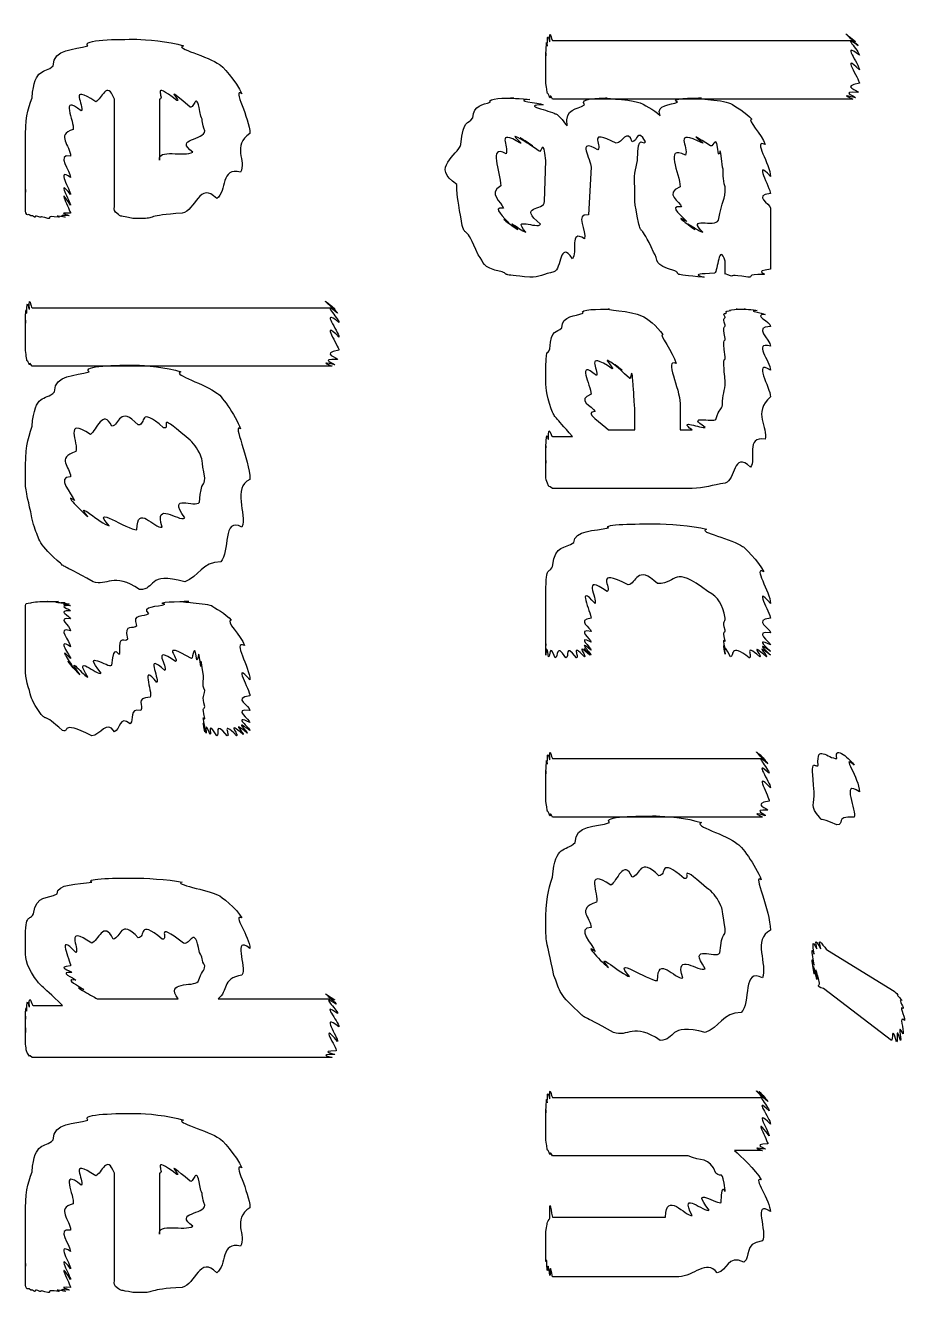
# Model space of a CAD drawing. Header units: millimetres. Extents: x 0 to 33.1, y 1.5 to 45.3.
# Drawn here: x 0.3794 to 0.5231, y 6.499 to 6.7061 of the extents above; entities that cross this region are included whole.
import ezdxf

# ---------------------------------------------------------------- set-up
doc = ezdxf.new("R2010")
doc.units = ezdxf.units.MM
doc.header["$MEASUREMENT"] = 0
doc.layers.get('0').update_dxf_attribs({"linetype": 'CONTINUOUS'})

msp = doc.modelspace()

# ---------------------------------------------------------------- linework, layer by layer
at = {"color": 11, "linetype": 'Continuous'}
for p, q in [((0.465549, 6.70361), (0.514594, 6.70361)), ((0.393989, 6.67649), (0.393989, 6.69407)), ((0.401367, 6.69407), (0.401367, 6.68408)), ((0.514594, 6.69407), (0.465549, 6.69407)), ((0.464247, 6.67731), (0.464464, 6.68403)), ((0.471843, 6.68294), (0.471408, 6.67513)), ((0.501139, 6.67622), (0.501139, 6.66624)), ((0.398329, 6.67453), (0.397026, 6.67453)), ((0.461208, 6.67231), (0.461208, 6.67231)), ((0.490072, 6.67231), (0.490072, 6.67231)), ((0.493761, 6.66558), (0.493761, 6.66754)), ((0.49745, 6.66493), (0.49745, 6.66493)), ((0.380533, 6.65994), (0.429579, 6.65994)), ((0.429579, 6.65039), (0.380533, 6.65039)), ((0.479004, 6.63997), (0.479004, 6.64344)), ((0.486382, 6.64432), (0.486382, 6.63997)), ((0.465549, 6.63889), (0.468804, 6.63889)), ((0.474664, 6.63997), (0.479004, 6.63997)), ((0.486382, 6.63997), (0.488336, 6.63997)), ((0.488336, 6.63043), (0.465549, 6.63043)), ((0.397678, 6.62364), (0.397678, 6.62364)), ((0.398113, 6.61388), (0.398113, 6.61388)), ((0.467719, 6.60271), (0.467719, 6.60271)), ((0.3903, 6.59), (0.3903, 6.59)), ((0.465549, 6.58626), (0.499838, 6.58626)), ((0.499838, 6.57671), (0.465549, 6.57671)), ((0.51199, 6.57542), (0.51199, 6.57542)), ((0.510471, 6.55496), (0.521322, 6.54824)), ((0.482693, 6.54997), (0.482693, 6.54997)), ((0.520887, 6.54021), (0.509819, 6.54867)), ((0.380751, 6.5459), (0.385525, 6.5459)), ((0.391168, 6.54699), (0.404406, 6.54699)), ((0.410915, 6.54699), (0.429579, 6.54699)), ((0.483128, 6.54021), (0.483128, 6.54021)), ((0.429579, 6.53743), (0.380533, 6.53743)), ((0.465549, 6.53087), (0.499838, 6.53087)), ((0.487685, 6.52132), (0.465549, 6.52132)), ((0.499838, 6.52219), (0.495281, 6.52219)), ((0.393989, 6.50092), (0.393989, 6.5185)), ((0.401367, 6.5185), (0.401367, 6.50851)), ((0.465549, 6.51133), (0.483996, 6.51133)), ((0.486165, 6.50157), (0.465549, 6.50157)), ((0.398329, 6.49897), (0.397026, 6.49897))]:
    msp.add_line(p, q, dxfattribs=at)
for points in [[(0.464681, 6.70275), (0.464735, 6.70578), (0.464953, 6.70329), (0.465115, 6.7034)], [(0.465115, 6.7034), (0.465007, 6.70611), (0.465386, 6.70361), (0.465549, 6.70361)], [(0.514594, 6.70361), (0.511882, 6.70611), (0.514865, 6.70356), (0.515028, 6.7034)], [(0.515028, 6.7034), (0.512207, 6.70578), (0.5153, 6.70307), (0.515463, 6.70275)], [(0.389649, 6.70275), (0.388564, 6.70383), (0.39464, 6.70383), (0.397678, 6.70383)], [(0.397678, 6.70383), (0.398981, 6.70383), (0.40294, 6.7035), (0.405274, 6.70275)], [(0.464464, 6.70122), (0.464572, 6.70508), (0.464681, 6.70231), (0.464681, 6.70275)], [(0.464464, 6.69883), (0.464464, 6.70378), (0.464464, 6.70053), (0.464464, 6.70122)], [(0.515463, 6.70275), (0.512478, 6.70508), (0.515679, 6.70182), (0.515679, 6.70122)], [(0.515679, 6.70122), (0.512478, 6.70378), (0.515679, 6.69971), (0.515679, 6.69883)], [(0.384006, 6.69949), (0.38406, 6.70242), (0.387478, 6.70204), (0.389649, 6.70275)], [(0.405274, 6.70275), (0.403592, 6.70242), (0.409506, 6.70101), (0.411133, 6.69971)], [(0.515679, 6.69883), (0.512478, 6.70204), (0.515679, 6.69726), (0.515679, 6.69667)], [(0.380533, 6.69428), (0.381022, 6.69949), (0.382542, 6.69808), (0.384006, 6.69949)], [(0.411133, 6.69971), (0.411404, 6.69982), (0.413954, 6.69683), (0.414822, 6.69493)], [(0.393989, 6.69407), (0.39274, 6.69732), (0.391928, 6.69396), (0.39095, 6.69363)], [(0.404189, 6.69385), (0.399685, 6.69732), (0.402344, 6.69407), (0.401367, 6.69407)], [(0.406358, 6.69276), (0.401421, 6.69689), (0.405057, 6.69358), (0.404189, 6.69385)], [(0.464464, 6.69667), (0.464464, 6.69743), (0.464464, 6.69797), (0.464464, 6.69883)], [(0.388564, 6.69211), (0.384928, 6.69515), (0.387532, 6.69026), (0.387261, 6.68907)], [(0.39095, 6.69363), (0.386231, 6.69678), (0.389268, 6.69287), (0.388564, 6.69211)], [(0.408094, 6.69125), (0.407335, 6.69601), (0.407064, 6.69233), (0.406358, 6.69276)], [(0.414822, 6.69493), (0.41314, 6.69601), (0.416124, 6.69092), (0.416124, 6.68842)], [(0.464681, 6.69515), (0.464572, 6.69613), (0.464572, 6.69596), (0.464464, 6.69667)], [(0.465115, 6.69428), (0.464735, 6.69536), (0.464789, 6.69472), (0.464681, 6.69515)], [(0.465549, 6.69407), (0.465007, 6.6951), (0.465224, 6.69417), (0.465115, 6.69428)], [(0.515028, 6.69428), (0.511882, 6.6951), (0.514703, 6.69407), (0.514594, 6.69407)], [(0.515463, 6.69515), (0.512207, 6.69536), (0.515136, 6.69444), (0.515028, 6.69428)], [(0.515679, 6.69667), (0.512478, 6.69613), (0.515571, 6.69547), (0.515463, 6.69515)], [(0.379449, 6.68712), (0.379449, 6.69081), (0.379775, 6.69228), (0.380533, 6.69428)], [(0.452528, 6.69097), (0.452636, 6.69325), (0.45421, 6.69303), (0.45535, 6.69358)], [(0.45535, 6.69358), (0.454915, 6.69422), (0.457844, 6.69422), (0.459256, 6.69422)], [(0.459256, 6.69422), (0.457249, 6.69422), (0.460992, 6.69417), (0.46186, 6.69401)], [(0.46186, 6.69401), (0.458822, 6.69379), (0.463325, 6.69347), (0.464031, 6.69314)], [(0.464031, 6.69314), (0.460124, 6.69308), (0.465224, 6.69222), (0.465983, 6.69163)], [(0.467936, 6.68967), (0.467503, 6.69265), (0.469564, 6.69228), (0.470757, 6.69314)], [(0.470757, 6.69314), (0.469781, 6.69422), (0.473144, 6.69422), (0.474447, 6.69422)], [(0.474447, 6.69422), (0.472982, 6.69422), (0.477974, 6.69401), (0.479438, 6.69358)], [(0.479438, 6.69358), (0.480524, 6.69325), (0.482096, 6.69228), (0.483128, 6.6914)], [(0.483128, 6.6914), (0.482368, 6.69325), (0.484918, 6.69303), (0.485949, 6.69358)], [(0.485949, 6.69358), (0.484537, 6.69422), (0.48839, 6.69422), (0.489854, 6.69422)], [(0.489854, 6.69422), (0.487739, 6.69422), (0.493164, 6.69396), (0.494629, 6.69336)], [(0.494629, 6.69336), (0.495281, 6.69293), (0.497233, 6.69179), (0.498101, 6.69075)], [(0.408746, 6.68886), (0.408203, 6.69011), (0.408529, 6.69054), (0.408094, 6.69125)], [(0.450575, 6.68664), (0.45101, 6.69092), (0.45166, 6.68983), (0.452528, 6.69097)], [(0.465983, 6.69163), (0.4662, 6.69194), (0.467339, 6.69043), (0.467936, 6.68967)], [(0.498101, 6.69075), (0.497125, 6.69075), (0.499838, 6.68826), (0.500271, 6.68664)], [(0.387261, 6.68907), (0.384332, 6.68821), (0.386828, 6.68647), (0.386828, 6.68474)], [(0.406793, 6.68539), (0.403592, 6.68767), (0.408746, 6.68728), (0.408746, 6.68886)], [(0.46034, 6.68685), (0.456108, 6.68935), (0.45855, 6.68631), (0.457954, 6.68511)], [(0.461426, 6.68685), (0.457411, 6.68935), (0.460667, 6.68685), (0.46034, 6.68685)], [(0.462294, 6.68642), (0.458117, 6.68918), (0.461751, 6.68674), (0.461426, 6.68685)], [(0.463379, 6.68554), (0.458713, 6.68875), (0.462619, 6.68614), (0.462294, 6.68642)], [(0.475965, 6.68685), (0.470975, 6.68935), (0.473796, 6.68653), (0.472928, 6.68576)], [(0.478569, 6.68707), (0.477756, 6.68935), (0.476942, 6.68685), (0.475965, 6.68685)], [(0.48074, 6.68707), (0.479329, 6.68946), (0.479438, 6.68707), (0.478569, 6.68707)], [(0.479438, 6.68403), (0.479492, 6.68875), (0.480306, 6.68636), (0.48074, 6.68707)], [(0.490072, 6.68685), (0.484972, 6.68935), (0.487956, 6.68619), (0.48725, 6.6849)], [(0.491374, 6.68642), (0.4866, 6.68935), (0.490506, 6.68685), (0.490072, 6.68685)], [(0.492676, 6.68511), (0.492242, 6.68875), (0.491917, 6.68614), (0.491374, 6.68642)], [(0.379449, 6.68278), (0.379449, 6.68647), (0.379449, 6.68554), (0.379449, 6.68712)], [(0.416124, 6.68842), (0.41314, 6.68647), (0.415582, 6.68386), (0.414606, 6.68213)], [(0.449924, 6.68012), (0.445529, 6.68283), (0.450142, 6.6849), (0.450575, 6.68664)], [(0.457954, 6.68511), (0.454915, 6.68685), (0.457086, 6.68207), (0.457086, 6.6799)], [(0.464464, 6.68403), (0.464031, 6.68804), (0.463704, 6.68511), (0.463379, 6.68554)], [(0.472928, 6.68576), (0.469347, 6.68788), (0.471843, 6.68414), (0.471843, 6.68294)], [(0.48725, 6.6849), (0.483669, 6.68674), (0.486382, 6.68186), (0.486382, 6.67969)], [(0.493326, 6.68294), (0.492785, 6.68761), (0.492947, 6.68457), (0.492676, 6.68511)], [(0.500271, 6.68664), (0.498156, 6.68761), (0.501139, 6.68332), (0.501139, 6.68143)], [(0.386828, 6.68474), (0.384332, 6.68517), (0.386828, 6.68229), (0.386828, 6.68126)], [(0.401367, 6.68408), (0.400987, 6.68604), (0.40549, 6.68451), (0.406793, 6.68539)], [(0.501139, 6.68143), (0.498156, 6.68468), (0.501139, 6.67947), (0.501139, 6.6786)], [(0.379449, 6.6791), (0.379449, 6.68375), (0.379449, 6.68137), (0.379449, 6.68278)], [(0.386828, 6.68126), (0.384332, 6.683), (0.386828, 6.67919), (0.386828, 6.67844)], [(0.414606, 6.68213), (0.411242, 6.683), (0.412435, 6.67899), (0.410699, 6.67779)], [(0.479004, 6.67969), (0.478787, 6.68137), (0.479113, 6.68261), (0.479438, 6.68403)], [(0.493761, 6.67969), (0.493218, 6.6811), (0.493599, 6.68197), (0.493326, 6.68294)], [(0.379449, 6.67649), (0.379449, 6.68158), (0.379449, 6.67796), (0.379449, 6.6791)], [(0.386828, 6.67844), (0.384332, 6.68158), (0.386828, 6.67714), (0.386828, 6.67671)], [(0.386828, 6.67671), (0.384332, 6.68056), (0.386828, 6.67572), (0.386828, 6.6754)], [(0.410699, 6.67779), (0.407932, 6.68072), (0.407226, 6.67583), (0.405057, 6.6754)], [(0.450792, 6.67339), (0.450142, 6.67763), (0.449924, 6.67751), (0.449924, 6.68012)], [(0.457086, 6.6799), (0.454915, 6.6786), (0.457249, 6.67725), (0.457519, 6.67622)], [(0.479656, 6.67361), (0.478787, 6.67763), (0.479004, 6.6774), (0.479004, 6.67969)], [(0.486382, 6.67969), (0.483669, 6.6786), (0.486436, 6.67731), (0.4866, 6.67643)], [(0.492676, 6.67426), (0.493218, 6.67763), (0.493761, 6.6774), (0.493761, 6.67969)], [(0.501139, 6.6786), (0.498156, 6.67833), (0.501139, 6.67697), (0.501139, 6.67622)], [(0.379665, 6.67518), (0.379449, 6.67562), (0.379449, 6.67578), (0.379449, 6.67649)], [(0.39464, 6.67518), (0.393772, 6.67578), (0.393989, 6.67594), (0.393989, 6.67649)], [(0.457519, 6.67622), (0.45535, 6.6766), (0.457954, 6.67443), (0.458387, 6.67383)], [(0.463596, 6.67361), (0.45969, 6.67676), (0.464247, 6.67572), (0.464247, 6.67731)], [(0.4866, 6.67643), (0.484104, 6.67676), (0.487142, 6.67464), (0.487468, 6.67404)], [(0.380317, 6.67497), (0.379883, 6.67535), (0.379937, 6.67507), (0.379665, 6.67518)], [(0.380968, 6.67475), (0.380317, 6.67518), (0.380588, 6.67486), (0.380317, 6.67497)], [(0.381836, 6.67475), (0.380751, 6.67518), (0.381239, 6.67475), (0.380968, 6.67475)], [(0.383137, 6.67453), (0.381456, 6.67507), (0.382269, 6.67464), (0.381836, 6.67475)], [(0.384874, 6.67475), (0.382596, 6.67507), (0.383843, 6.67453), (0.383137, 6.67453)], [(0.38596, 6.67475), (0.383464, 6.67518), (0.385308, 6.67475), (0.384874, 6.67475)], [(0.38661, 6.67497), (0.38406, 6.67518), (0.386231, 6.67475), (0.38596, 6.67475)], [(0.386828, 6.6754), (0.384332, 6.67551), (0.386719, 6.67513), (0.38661, 6.67497)], [(0.397026, 6.67453), (0.394749, 6.67507), (0.395182, 6.67475), (0.39464, 6.67518)], [(0.405057, 6.6754), (0.399089, 6.67507), (0.400771, 6.67453), (0.398329, 6.67453)], [(0.458387, 6.67383), (0.456218, 6.67546), (0.459364, 6.6729), (0.459907, 6.67275)], [(0.459907, 6.67275), (0.457249, 6.67503), (0.460775, 6.67231), (0.461208, 6.67231)], [(0.461208, 6.67231), (0.458713, 6.67503), (0.463053, 6.67275), (0.463596, 6.67361)], [(0.471408, 6.67513), (0.469075, 6.67546), (0.471192, 6.67242), (0.470757, 6.67122)], [(0.487468, 6.67404), (0.484864, 6.67557), (0.488336, 6.67307), (0.488769, 6.67275)], [(0.488769, 6.67275), (0.485732, 6.67503), (0.489637, 6.67231), (0.490072, 6.67231)], [(0.490072, 6.67231), (0.487304, 6.67503), (0.492079, 6.67296), (0.492676, 6.67426)], [(0.453396, 6.66862), (0.451335, 6.67372), (0.451389, 6.67139), (0.450792, 6.67339)], [(0.470757, 6.67122), (0.468207, 6.67296), (0.469672, 6.66883), (0.468804, 6.66797)], [(0.482042, 6.66906), (0.479764, 6.67399), (0.480197, 6.67176), (0.479656, 6.67361)], [(0.468804, 6.66797), (0.466635, 6.67111), (0.467068, 6.66624), (0.465767, 6.66581)], [(0.493761, 6.66754), (0.492676, 6.67079), (0.492567, 6.6659), (0.492025, 6.66558)], [(0.457303, 6.66581), (0.453614, 6.66661), (0.45459, 6.66732), (0.453396, 6.66862)], [(0.485514, 6.66601), (0.481825, 6.66689), (0.483018, 6.66775), (0.482042, 6.66906)], [(0.46186, 6.66493), (0.456543, 6.66547), (0.458768, 6.66525), (0.457303, 6.66581)], [(0.465767, 6.66581), (0.464193, 6.66547), (0.463325, 6.66493), (0.46186, 6.66493)], [(0.490289, 6.66493), (0.484429, 6.66547), (0.486817, 6.66531), (0.485514, 6.66601)], [(0.501139, 6.66624), (0.498156, 6.6659), (0.50076, 6.66553), (0.500054, 6.66536)], [(0.492025, 6.66558), (0.486871, 6.66547), (0.490831, 6.66493), (0.490289, 6.66493)], [(0.494629, 6.66515), (0.493218, 6.66575), (0.493761, 6.66547), (0.493761, 6.66558)], [(0.49745, 6.66493), (0.494412, 6.66547), (0.495171, 6.66504), (0.494629, 6.66515)], [(0.500054, 6.66536), (0.496853, 6.66547), (0.498589, 6.66493), (0.49745, 6.66493)], [(0.379665, 6.65907), (0.379719, 6.66211), (0.379937, 6.65961), (0.3801, 6.65972)], [(0.3801, 6.65972), (0.379992, 6.66243), (0.380371, 6.65994), (0.380533, 6.65994)], [(0.429579, 6.65994), (0.426867, 6.66243), (0.42985, 6.65989), (0.430012, 6.65972)], [(0.430012, 6.65972), (0.427192, 6.66211), (0.430285, 6.6594), (0.430447, 6.65907)], [(0.379449, 6.65756), (0.379557, 6.6614), (0.379665, 6.65864), (0.379665, 6.65907)], [(0.379449, 6.65517), (0.379449, 6.6601), (0.379449, 6.65685), (0.379449, 6.65756)], [(0.430447, 6.65907), (0.427463, 6.6614), (0.430664, 6.65815), (0.430664, 6.65756)], [(0.430664, 6.65756), (0.427463, 6.6601), (0.430664, 6.65603), (0.430664, 6.65517)], [(0.47054, 6.65907), (0.469781, 6.65972), (0.473253, 6.65972), (0.474881, 6.65972)], [(0.474881, 6.65972), (0.473415, 6.65972), (0.478624, 6.6594), (0.480089, 6.65864)], [(0.494629, 6.6595), (0.494086, 6.65961), (0.495281, 6.65961), (0.495714, 6.65972)], [(0.495714, 6.65972), (0.494954, 6.65972), (0.496582, 6.65972), (0.497017, 6.65972)], [(0.497017, 6.65972), (0.496257, 6.65972), (0.498535, 6.65967), (0.498969, 6.6595)], [(0.430664, 6.65517), (0.427463, 6.65836), (0.430664, 6.6536), (0.430664, 6.653)], [(0.467068, 6.65668), (0.467176, 6.65875), (0.469239, 6.65853), (0.47054, 6.65907)], [(0.480089, 6.65864), (0.480957, 6.65831), (0.482693, 6.6569), (0.483561, 6.6556)], [(0.493761, 6.65842), (0.493218, 6.65918), (0.493815, 6.65896), (0.493978, 6.65907)], [(0.493761, 6.65712), (0.493218, 6.65858), (0.493761, 6.65815), (0.493761, 6.65842)], [(0.493978, 6.65907), (0.493544, 6.65944), (0.494303, 6.6594), (0.494629, 6.6595)], [(0.498969, 6.6595), (0.497125, 6.65944), (0.499838, 6.65918), (0.500271, 6.65886)], [(0.500271, 6.65886), (0.498156, 6.65875), (0.501139, 6.65776), (0.501139, 6.6569)], [(0.465115, 6.65321), (0.465332, 6.65668), (0.4662, 6.65571), (0.467068, 6.65668)], [(0.483561, 6.6556), (0.482801, 6.65571), (0.485297, 6.65272), (0.485732, 6.65082)], [(0.493761, 6.65494), (0.493218, 6.65744), (0.493761, 6.65657), (0.493761, 6.65712)], [(0.493761, 6.65192), (0.493218, 6.65571), (0.493761, 6.65408), (0.493761, 6.65494)], [(0.501139, 6.6569), (0.498156, 6.65685), (0.501139, 6.65483), (0.501139, 6.65365)], [(0.379449, 6.653), (0.379449, 6.65375), (0.379449, 6.65429), (0.379449, 6.65517)], [(0.464464, 6.64865), (0.464464, 6.65408), (0.464681, 6.65192), (0.465115, 6.65321)], [(0.501139, 6.65365), (0.498156, 6.65451), (0.501139, 6.65121), (0.501139, 6.64974)], [(0.379665, 6.65147), (0.379557, 6.65246), (0.379557, 6.65229), (0.379449, 6.653)], [(0.3801, 6.65061), (0.379719, 6.65169), (0.379775, 6.65104), (0.379665, 6.65147)], [(0.380533, 6.65039), (0.379992, 6.65142), (0.380208, 6.6505), (0.3801, 6.65061)], [(0.430012, 6.65061), (0.426867, 6.65142), (0.429688, 6.65039), (0.429579, 6.65039)], [(0.430447, 6.65147), (0.427192, 6.65169), (0.430122, 6.65076), (0.430012, 6.65061)], [(0.430664, 6.653), (0.427463, 6.65246), (0.430556, 6.65181), (0.430447, 6.65147)], [(0.472711, 6.64887), (0.469347, 6.65181), (0.471843, 6.64714), (0.471843, 6.64583)], [(0.475315, 6.64996), (0.47054, 6.65321), (0.473253, 6.64963), (0.472711, 6.64887)], [(0.476833, 6.64974), (0.472276, 6.65321), (0.475857, 6.64996), (0.475315, 6.64996)], [(0.478136, 6.64844), (0.473253, 6.65278), (0.477376, 6.64947), (0.476833, 6.64974)], [(0.478787, 6.64649), (0.478461, 6.65164), (0.478407, 6.64789), (0.478136, 6.64844)], [(0.485732, 6.65082), (0.483669, 6.65181), (0.486382, 6.64665), (0.486382, 6.64432)], [(0.493761, 6.64779), (0.493218, 6.65321), (0.493761, 6.65061), (0.493761, 6.65192)], [(0.501139, 6.64974), (0.498156, 6.65164), (0.501139, 6.64686), (0.501139, 6.6454)], [(0.384224, 6.64621), (0.384224, 6.64914), (0.387696, 6.64876), (0.389865, 6.64947)], [(0.389865, 6.64947), (0.388564, 6.65056), (0.394532, 6.65056), (0.397461, 6.65056)], [(0.397461, 6.65056), (0.398817, 6.65056), (0.402669, 6.65022), (0.404839, 6.64947)], [(0.404839, 6.64947), (0.403321, 6.64899), (0.409071, 6.64746), (0.410699, 6.646)], [(0.465332, 6.64344), (0.464464, 6.646), (0.464464, 6.64692), (0.464464, 6.64865)], [(0.493326, 6.6441), (0.493218, 6.64572), (0.493761, 6.64638), (0.493761, 6.64779)], [(0.380533, 6.64057), (0.381022, 6.64611), (0.382596, 6.64464), (0.384224, 6.64621)], [(0.410699, 6.646), (0.411242, 6.64594), (0.413738, 6.64247), (0.414606, 6.64014)], [(0.471843, 6.64583), (0.469347, 6.64486), (0.47206, 6.64388), (0.472493, 6.64301)], [(0.479004, 6.64344), (0.478787, 6.6454), (0.478896, 6.64561), (0.478787, 6.64649)], [(0.501139, 6.6454), (0.498156, 6.64279), (0.500814, 6.64035), (0.500271, 6.63846)], [(0.393554, 6.64057), (0.392144, 6.64361), (0.39106, 6.63986), (0.390082, 6.63926)], [(0.397894, 6.64079), (0.394749, 6.64404), (0.394857, 6.64074), (0.393554, 6.64057)], [(0.402018, 6.64035), (0.397786, 6.64404), (0.399306, 6.64079), (0.397894, 6.64079)], [(0.405707, 6.63883), (0.400553, 6.64333), (0.403429, 6.63992), (0.402018, 6.64035)], [(0.468804, 6.63889), (0.465767, 6.64253), (0.466037, 6.64171), (0.465332, 6.64344)], [(0.472493, 6.64301), (0.470378, 6.64296), (0.473796, 6.641), (0.474664, 6.63997)], [(0.492242, 6.64171), (0.492785, 6.64367), (0.493164, 6.64312), (0.493326, 6.6441)], [(0.390082, 6.63926), (0.385525, 6.64231), (0.388238, 6.63764), (0.387696, 6.63644)], [(0.414606, 6.64014), (0.41314, 6.64133), (0.416124, 6.6351), (0.416124, 6.63189)], [(0.464899, 6.63846), (0.464899, 6.64122), (0.465224, 6.63889), (0.465549, 6.63889)], [(0.488336, 6.63997), (0.48584, 6.64193), (0.489908, 6.64014), (0.490506, 6.6404)], [(0.490506, 6.6404), (0.487142, 6.64253), (0.491808, 6.64117), (0.492242, 6.64171)], [(0.379449, 6.63276), (0.379449, 6.63699), (0.379775, 6.63829), (0.380533, 6.64057)], [(0.464464, 6.63715), (0.464572, 6.64063), (0.464735, 6.63818), (0.464899, 6.63846)], [(0.464464, 6.63476), (0.464464, 6.63932), (0.464464, 6.63644), (0.464464, 6.63715)], [(0.500271, 6.63846), (0.497017, 6.63906), (0.498861, 6.6351), (0.497885, 6.6339)], [(0.407878, 6.63624), (0.407226, 6.63743), (0.406685, 6.63813), (0.405707, 6.63883)], [(0.464464, 6.63217), (0.464464, 6.63732), (0.464464, 6.63363), (0.464464, 6.63476)], [(0.387696, 6.63644), (0.384332, 6.63536), (0.386828, 6.63396), (0.386828, 6.63232)], [(0.408746, 6.63211), (0.408203, 6.63525), (0.408421, 6.6351), (0.407878, 6.63624)], [(0.497885, 6.6339), (0.494954, 6.63661), (0.495497, 6.63172), (0.493761, 6.63129)], [(0.380751, 6.62451), (0.379449, 6.63092), (0.379449, 6.62961), (0.379449, 6.63276)], [(0.386828, 6.63232), (0.384332, 6.63232), (0.387044, 6.62961), (0.387478, 6.62842)], [(0.407878, 6.62819), (0.408203, 6.63206), (0.408746, 6.63053), (0.408746, 6.63211)], [(0.416124, 6.63189), (0.41314, 6.63049), (0.41569, 6.62625), (0.414822, 6.62408)], [(0.464899, 6.63086), (0.464572, 6.63151), (0.464572, 6.63162), (0.464464, 6.63217)], [(0.465549, 6.63043), (0.464899, 6.63097), (0.465007, 6.63058), (0.464899, 6.63086)], [(0.493761, 6.63129), (0.491644, 6.63097), (0.490343, 6.63043), (0.488336, 6.63043)], [(0.387478, 6.62842), (0.385362, 6.63004), (0.388781, 6.62642), (0.389649, 6.62582)], [(0.389649, 6.62582), (0.387261, 6.62875), (0.391818, 6.62462), (0.393121, 6.62429)], [(0.401801, 6.62408), (0.40039, 6.62858), (0.40446, 6.62489), (0.40549, 6.6256)], [(0.40549, 6.6256), (0.402453, 6.62989), (0.407281, 6.62706), (0.407878, 6.62819)], [(0.393121, 6.62429), (0.389974, 6.62799), (0.39605, 6.62364), (0.397678, 6.62364)], [(0.397678, 6.62364), (0.397678, 6.62799), (0.400499, 6.62381), (0.401801, 6.62408)], [(0.384657, 6.61865), (0.381293, 6.62164), (0.381728, 6.62224), (0.380751, 6.62451)], [(0.414822, 6.62408), (0.411567, 6.62597), (0.412924, 6.6199), (0.41135, 6.61843)], [(0.474664, 6.62397), (0.473579, 6.62462), (0.479492, 6.62462), (0.48226, 6.62462)], [(0.48226, 6.62462), (0.484267, 6.62462), (0.48839, 6.62435), (0.490722, 6.62375)], [(0.469021, 6.62158), (0.469075, 6.62364), (0.472493, 6.62343), (0.474664, 6.62397)], [(0.490722, 6.62375), (0.48904, 6.62332), (0.495117, 6.62213), (0.496582, 6.62093)], [(0.465549, 6.61768), (0.466037, 6.62147), (0.467557, 6.62044), (0.469021, 6.62158)], [(0.496582, 6.62093), (0.49669, 6.62104), (0.499294, 6.61843), (0.500054, 6.61681)], [(0.390517, 6.61518), (0.384657, 6.61843), (0.386393, 6.61708), (0.384657, 6.61865)], [(0.41135, 6.61843), (0.408365, 6.61843), (0.407769, 6.61594), (0.40549, 6.61518)], [(0.464464, 6.61225), (0.464464, 6.61843), (0.464789, 6.6161), (0.465549, 6.61768)], [(0.398113, 6.61388), (0.393772, 6.61686), (0.392796, 6.61431), (0.390517, 6.61518)], [(0.40549, 6.61518), (0.399251, 6.61686), (0.400825, 6.61388), (0.398113, 6.61388)], [(0.474447, 6.61356), (0.470215, 6.61669), (0.472928, 6.61236), (0.472493, 6.6116)], [(0.477919, 6.61464), (0.472114, 6.61768), (0.475424, 6.61399), (0.474447, 6.61356)], [(0.482693, 6.61486), (0.479329, 6.61811), (0.479221, 6.61481), (0.477919, 6.61464)], [(0.49094, 6.61356), (0.484864, 6.61811), (0.486274, 6.61486), (0.482693, 6.61486)], [(0.500054, 6.61681), (0.498156, 6.61783), (0.501139, 6.6135), (0.501139, 6.6116)], [(0.472493, 6.6116), (0.469347, 6.61524), (0.471843, 6.61008), (0.471843, 6.60921)], [(0.501139, 6.6116), (0.498156, 6.61507), (0.501139, 6.60997), (0.501139, 6.60921)], [(0.380317, 6.61171), (0.380751, 6.61193), (0.381944, 6.61193), (0.383137, 6.61193)], [(0.383137, 6.61193), (0.382596, 6.61193), (0.38444, 6.61193), (0.384874, 6.61193)], [(0.384874, 6.61193), (0.383464, 6.61182), (0.385633, 6.61171), (0.38596, 6.61171)], [(0.402235, 6.61149), (0.40039, 6.61193), (0.404676, 6.61193), (0.406142, 6.61193)], [(0.406142, 6.61193), (0.403157, 6.61193), (0.408638, 6.61171), (0.409831, 6.61128)], [(0.464464, 6.60943), (0.464464, 6.61074), (0.464464, 6.61128), (0.464464, 6.61225)], [(0.493761, 6.60921), (0.493218, 6.6116), (0.492785, 6.61257), (0.49094, 6.61356)], [(0.379449, 6.61128), (0.379449, 6.61165), (0.379719, 6.6116), (0.380317, 6.61171)], [(0.379449, 6.60997), (0.379449, 6.61122), (0.379449, 6.611), (0.379449, 6.61128)], [(0.379449, 6.60801), (0.379449, 6.61008), (0.379449, 6.60943), (0.379449, 6.60997)], [(0.38596, 6.61171), (0.38406, 6.61182), (0.386447, 6.61165), (0.38661, 6.61149)], [(0.38661, 6.61149), (0.384332, 6.61149), (0.386828, 6.61128), (0.386828, 6.61128)], [(0.386828, 6.61128), (0.384332, 6.61122), (0.386828, 6.61074), (0.386828, 6.6104)], [(0.386828, 6.6104), (0.384332, 6.61051), (0.386828, 6.60954), (0.386828, 6.6091)], [(0.397678, 6.60801), (0.39681, 6.61008), (0.398872, 6.60943), (0.399631, 6.60997)], [(0.399631, 6.60997), (0.398221, 6.61122), (0.401204, 6.61106), (0.402235, 6.61149)], [(0.409831, 6.61128), (0.410265, 6.61094), (0.412218, 6.60992), (0.413086, 6.60889)], [(0.379449, 6.60542), (0.379449, 6.60846), (0.379449, 6.60715), (0.379449, 6.60801)], [(0.386828, 6.6091), (0.384332, 6.60949), (0.386828, 6.60792), (0.386828, 6.60715)], [(0.386828, 6.60715), (0.384332, 6.60792), (0.386828, 6.60542), (0.386828, 6.60454)], [(0.396158, 6.60585), (0.395617, 6.60861), (0.397081, 6.60732), (0.397678, 6.60801)], [(0.413086, 6.60889), (0.412001, 6.60878), (0.41466, 6.60639), (0.415256, 6.60476)], [(0.464464, 6.60704), (0.464464, 6.609), (0.464464, 6.60856), (0.464464, 6.60943)], [(0.471843, 6.60921), (0.469347, 6.60889), (0.471843, 6.60764), (0.471843, 6.60704)], [(0.493761, 6.60726), (0.493218, 6.609), (0.493761, 6.60851), (0.493761, 6.60921)], [(0.501139, 6.60921), (0.498156, 6.60889), (0.501139, 6.60758), (0.501139, 6.60682)], [(0.379449, 6.60215), (0.379449, 6.60661), (0.379449, 6.60444), (0.379449, 6.60542)], [(0.386828, 6.60454), (0.384332, 6.60618), (0.386828, 6.60303), (0.386828, 6.6026)], [(0.394857, 6.60346), (0.394749, 6.60704), (0.395725, 6.60499), (0.396158, 6.60585)], [(0.406575, 6.6026), (0.40115, 6.60574), (0.404676, 6.60249), (0.403971, 6.60215)], [(0.407443, 6.60238), (0.407064, 6.60574), (0.406847, 6.6026), (0.406575, 6.6026)], [(0.464464, 6.60487), (0.464464, 6.60742), (0.464464, 6.60618), (0.464464, 6.60704)], [(0.464464, 6.60357), (0.464464, 6.60628), (0.464464, 6.60433), (0.464464, 6.60487)], [(0.471843, 6.60704), (0.469347, 6.60758), (0.471843, 6.60574), (0.471843, 6.60531)], [(0.471843, 6.60531), (0.469347, 6.60656), (0.471843, 6.60433), (0.471843, 6.604)], [(0.471843, 6.604), (0.469347, 6.60596), (0.471843, 6.60346), (0.471843, 6.60314)], [(0.493761, 6.60553), (0.493218, 6.60769), (0.493761, 6.60656), (0.493761, 6.60726)], [(0.493761, 6.60422), (0.493218, 6.60672), (0.493761, 6.60499), (0.493761, 6.60553)], [(0.493761, 6.60335), (0.493218, 6.60612), (0.493761, 6.60394), (0.493761, 6.60422)], [(0.501139, 6.60682), (0.498156, 6.60726), (0.501139, 6.60531), (0.501139, 6.60487)], [(0.501139, 6.60487), (0.498156, 6.60628), (0.501139, 6.60394), (0.501139, 6.60379)], [(0.501139, 6.60379), (0.498156, 6.60585), (0.501139, 6.60331), (0.501139, 6.60314)], [(0.386828, 6.6026), (0.384494, 6.60514), (0.387099, 6.60151), (0.387261, 6.60107)], [(0.387261, 6.60107), (0.384928, 6.60411), (0.387913, 6.60015), (0.388346, 6.59999)], [(0.388346, 6.59999), (0.385796, 6.60368), (0.389214, 6.59956), (0.389649, 6.59956)], [(0.389649, 6.59956), (0.387099, 6.60368), (0.391222, 6.59978), (0.391818, 6.60021)], [(0.391818, 6.60021), (0.3884, 6.60444), (0.393121, 6.60097), (0.393554, 6.60151)], [(0.393554, 6.60151), (0.394043, 6.60558), (0.394532, 6.60275), (0.394857, 6.60346)], [(0.402235, 6.60064), (0.398817, 6.60385), (0.401367, 6.59944), (0.400933, 6.59868)], [(0.403971, 6.60215), (0.399849, 6.60499), (0.402778, 6.60124), (0.402235, 6.60064)], [(0.408094, 6.60129), (0.407661, 6.60531), (0.407715, 6.60211), (0.407443, 6.60238)], [(0.408529, 6.59978), (0.407932, 6.60444), (0.408203, 6.60086), (0.408094, 6.60129)], [(0.415256, 6.60476), (0.41314, 6.60558), (0.416124, 6.60129), (0.416124, 6.59912)], [(0.464464, 6.60314), (0.464464, 6.60568), (0.464464, 6.60331), (0.464464, 6.60357)], [(0.464899, 6.60292), (0.464464, 6.60553), (0.464464, 6.60303), (0.464464, 6.60314)], [(0.465983, 6.60271), (0.465007, 6.60542), (0.465169, 6.60281), (0.464899, 6.60292)], [(0.467719, 6.60271), (0.466037, 6.60542), (0.466525, 6.60271), (0.465983, 6.60271)], [(0.469456, 6.60271), (0.467339, 6.60542), (0.468425, 6.60271), (0.467719, 6.60271)], [(0.470757, 6.60292), (0.468371, 6.60542), (0.469997, 6.60271), (0.469456, 6.60271)], [(0.471625, 6.60314), (0.469075, 6.60553), (0.471192, 6.60292), (0.470757, 6.60292)], [(0.471843, 6.60314), (0.469347, 6.60568), (0.471733, 6.60314), (0.471625, 6.60314)], [(0.494629, 6.60292), (0.493218, 6.60568), (0.493761, 6.60325), (0.493761, 6.60335)], [(0.497667, 6.60271), (0.494412, 6.60542), (0.495171, 6.60281), (0.494629, 6.60292)], [(0.499403, 6.60292), (0.496582, 6.60542), (0.498372, 6.60271), (0.497667, 6.60271)], [(0.500489, 6.60292), (0.49745, 6.60553), (0.499838, 6.60292), (0.499403, 6.60292)], [(0.501139, 6.60314), (0.498156, 6.60553), (0.500922, 6.60292), (0.500489, 6.60292)], [(0.3801, 6.59739), (0.379449, 6.59907), (0.379449, 6.60042), (0.379449, 6.60215)], [(0.400933, 6.59868), (0.398113, 6.60226), (0.400282, 6.59706), (0.399849, 6.59631)], [(0.416124, 6.59912), (0.41314, 6.60254), (0.416124, 6.59739), (0.416124, 6.59651)], [(0.408746, 6.59739), (0.408203, 6.59847), (0.408638, 6.59907), (0.408529, 6.59978)], [(0.382053, 6.59347), (0.380317, 6.59603), (0.380533, 6.59581), (0.3801, 6.59739)], [(0.399849, 6.59631), (0.397244, 6.59619), (0.398872, 6.59489), (0.398329, 6.59413)], [(0.408746, 6.59478), (0.408203, 6.59663), (0.408746, 6.5964), (0.408746, 6.59739)], [(0.416124, 6.59651), (0.41314, 6.59619), (0.416124, 6.59489), (0.416124, 6.59413)], [(0.385525, 6.59088), (0.382161, 6.59386), (0.383029, 6.59233), (0.382053, 6.59347)], [(0.396593, 6.59196), (0.394749, 6.59343), (0.394965, 6.59099), (0.393989, 6.59065)], [(0.398329, 6.59413), (0.396213, 6.59457), (0.397299, 6.59256), (0.396593, 6.59196)], [(0.408746, 6.59283), (0.408203, 6.59517), (0.408746, 6.59407), (0.408746, 6.59478)], [(0.408746, 6.59153), (0.408203, 6.59403), (0.408746, 6.59229), (0.408746, 6.59283)], [(0.408746, 6.59065), (0.408203, 6.59343), (0.408746, 6.59125), (0.408746, 6.59153)], [(0.416124, 6.59413), (0.41314, 6.59457), (0.416124, 6.59261), (0.416124, 6.59218)], [(0.416124, 6.59218), (0.41314, 6.59358), (0.416124, 6.59119), (0.416124, 6.59088)], [(0.3903, 6.59), (0.384765, 6.59272), (0.386828, 6.59033), (0.385525, 6.59088)], [(0.393989, 6.59065), (0.39274, 6.59272), (0.39171, 6.59), (0.3903, 6.59)], [(0.408962, 6.59044), (0.408203, 6.59299), (0.408746, 6.59056), (0.408746, 6.59065)], [(0.409614, 6.59022), (0.408529, 6.59283), (0.409071, 6.59033), (0.408962, 6.59044)], [(0.410699, 6.59), (0.409071, 6.59272), (0.409885, 6.59011), (0.409614, 6.59022)], [(0.412435, 6.59), (0.410101, 6.59272), (0.411242, 6.59), (0.410699, 6.59)], [(0.413954, 6.59), (0.411242, 6.59272), (0.412978, 6.59), (0.412435, 6.59)], [(0.415039, 6.59022), (0.41211, 6.59272), (0.414387, 6.59), (0.413954, 6.59)], [(0.41569, 6.59044), (0.412706, 6.59283), (0.41531, 6.59022), (0.415039, 6.59022)], [(0.416124, 6.59088), (0.41314, 6.59299), (0.415961, 6.59044), (0.41569, 6.59044)], [(0.464464, 6.58388), (0.464572, 6.58772), (0.464681, 6.58496), (0.464681, 6.58539)], [(0.464681, 6.58539), (0.464735, 6.58843), (0.464953, 6.58594), (0.465115, 6.58604)], [(0.465115, 6.58604), (0.465007, 6.58876), (0.465386, 6.58626), (0.465549, 6.58626)], [(0.499838, 6.58626), (0.49745, 6.58876), (0.500108, 6.58621), (0.500271, 6.58604)], [(0.500271, 6.58604), (0.497885, 6.58843), (0.500706, 6.58572), (0.500706, 6.58539)], [(0.500706, 6.58539), (0.497993, 6.58772), (0.500922, 6.58447), (0.500922, 6.58388)], [(0.508301, 6.58083), (0.507542, 6.58729), (0.508518, 6.58447), (0.508951, 6.58518)], [(0.508951, 6.58518), (0.508572, 6.58876), (0.510525, 6.58626), (0.51199, 6.58626)], [(0.51199, 6.58626), (0.511447, 6.58876), (0.514378, 6.58594), (0.514811, 6.58518)], [(0.514811, 6.58518), (0.512478, 6.58729), (0.515679, 6.58301), (0.515679, 6.58083)], [(0.464464, 6.58149), (0.464464, 6.58643), (0.464464, 6.58317), (0.464464, 6.58388)], [(0.500922, 6.58388), (0.498156, 6.58643), (0.501139, 6.58236), (0.501139, 6.58149)], [(0.501139, 6.58149), (0.498156, 6.58469), (0.501031, 6.57992), (0.500922, 6.57932)], [(0.515679, 6.58083), (0.512478, 6.58311), (0.515354, 6.57747), (0.514811, 6.57671)], [(0.464464, 6.57932), (0.464464, 6.58008), (0.464464, 6.58062), (0.464464, 6.58149)], [(0.464681, 6.57781), (0.464572, 6.57878), (0.464572, 6.57861), (0.464464, 6.57932)], [(0.500922, 6.57932), (0.497993, 6.57878), (0.500814, 6.57813), (0.500706, 6.57781)], [(0.509169, 6.57671), (0.507542, 6.57844), (0.508301, 6.57883), (0.508301, 6.58083)], [(0.465115, 6.57693), (0.464735, 6.57801), (0.464789, 6.57736), (0.464681, 6.57781)], [(0.465549, 6.57671), (0.465007, 6.57775), (0.465224, 6.57682), (0.465115, 6.57693)], [(0.474881, 6.57579), (0.473579, 6.57688), (0.479546, 6.57688), (0.482476, 6.57688)], [(0.482476, 6.57688), (0.483832, 6.57688), (0.487685, 6.57656), (0.489854, 6.57579)], [(0.500271, 6.57693), (0.49745, 6.57775), (0.499946, 6.57671), (0.499838, 6.57671)], [(0.500706, 6.57781), (0.497885, 6.57801), (0.500543, 6.5771), (0.500271, 6.57693)], [(0.51199, 6.57542), (0.508735, 6.57688), (0.509711, 6.57585), (0.509169, 6.57671)], [(0.514811, 6.57671), (0.511447, 6.57688), (0.5134, 6.57542), (0.51199, 6.57542)], [(0.469239, 6.57254), (0.469239, 6.57547), (0.472711, 6.57508), (0.474881, 6.57579)], [(0.489854, 6.57579), (0.488336, 6.57531), (0.494086, 6.57379), (0.495714, 6.57232)], [(0.465549, 6.56689), (0.466037, 6.57243), (0.467611, 6.57096), (0.469239, 6.57254)], [(0.495714, 6.57232), (0.496257, 6.57226), (0.498753, 6.56879), (0.499621, 6.56646)], [(0.475097, 6.5656), (0.47054, 6.56863), (0.473253, 6.56396), (0.472711, 6.56278)], [(0.478569, 6.56689), (0.47716, 6.56993), (0.476074, 6.56619), (0.475097, 6.5656)], [(0.48291, 6.56711), (0.479764, 6.57036), (0.479872, 6.56706), (0.478569, 6.56689)], [(0.487033, 6.56668), (0.482801, 6.57036), (0.484321, 6.56711), (0.48291, 6.56711)], [(0.490722, 6.56515), (0.485568, 6.56967), (0.488444, 6.56625), (0.487033, 6.56668)], [(0.3903, 6.56608), (0.388997, 6.56674), (0.394911, 6.56674), (0.397244, 6.56674)], [(0.397244, 6.56674), (0.398817, 6.56674), (0.402724, 6.56651), (0.405057, 6.56608)], [(0.464464, 6.55908), (0.464464, 6.56332), (0.464789, 6.56461), (0.465549, 6.56689)], [(0.499621, 6.56646), (0.498156, 6.56765), (0.501139, 6.56142), (0.501139, 6.55821)], [(0.384657, 6.56413), (0.384494, 6.56586), (0.388129, 6.56565), (0.3903, 6.56608)], [(0.405057, 6.56608), (0.403429, 6.56575), (0.409289, 6.56478), (0.410915, 6.56392)], [(0.492893, 6.56256), (0.492242, 6.56375), (0.491699, 6.56446), (0.490722, 6.56515)], [(0.380751, 6.56087), (0.381293, 6.56413), (0.383029, 6.56326), (0.384657, 6.56413)], [(0.410915, 6.56392), (0.411404, 6.56386), (0.413954, 6.56168), (0.414822, 6.56022)], [(0.472711, 6.56278), (0.469347, 6.56168), (0.471843, 6.56028), (0.471843, 6.55865)], [(0.493761, 6.55843), (0.493218, 6.56158), (0.493435, 6.56142), (0.492893, 6.56256)], [(0.379449, 6.55544), (0.379449, 6.56142), (0.379883, 6.55946), (0.380751, 6.56087)], [(0.397894, 6.55697), (0.394911, 6.56022), (0.395074, 6.55692), (0.393772, 6.55675)], [(0.401801, 6.55675), (0.397678, 6.56022), (0.399197, 6.55697), (0.397894, 6.55697)], [(0.414822, 6.56022), (0.41314, 6.56099), (0.416124, 6.55713), (0.416124, 6.55524)], [(0.387696, 6.55458), (0.384332, 6.55806), (0.386828, 6.55328), (0.386828, 6.5524)], [(0.3903, 6.5561), (0.385633, 6.55925), (0.3884, 6.55518), (0.387696, 6.55458)], [(0.393772, 6.55675), (0.392307, 6.55994), (0.391276, 6.55643), (0.3903, 6.5561)], [(0.405274, 6.5561), (0.400282, 6.55994), (0.403103, 6.55664), (0.401801, 6.55675)], [(0.407878, 6.55458), (0.407064, 6.55925), (0.406412, 6.55567), (0.405274, 6.5561)], [(0.465767, 6.55083), (0.464464, 6.55724), (0.464464, 6.55593), (0.464464, 6.55908)], [(0.471843, 6.55865), (0.469347, 6.55865), (0.47206, 6.55593), (0.472493, 6.55474)], [(0.492893, 6.55453), (0.493218, 6.55838), (0.493761, 6.55686), (0.493761, 6.55843)], [(0.501139, 6.55821), (0.498156, 6.55681), (0.500706, 6.55257), (0.499838, 6.5504)], [(0.416124, 6.55524), (0.41314, 6.55751), (0.41569, 6.55219), (0.414822, 6.55089)], [(0.472493, 6.55474), (0.470378, 6.55637), (0.473796, 6.55274), (0.474664, 6.55214)], [(0.490506, 6.55192), (0.487468, 6.55621), (0.492296, 6.55339), (0.492893, 6.55453)], [(0.508301, 6.55257), (0.507542, 6.55681), (0.508301, 6.55388), (0.508301, 6.55431)], [(0.508301, 6.55431), (0.507704, 6.55767), (0.508572, 6.55507), (0.508735, 6.55518)], [(0.508735, 6.55518), (0.508137, 6.55778), (0.509224, 6.55518), (0.509386, 6.55518)], [(0.509386, 6.55518), (0.508572, 6.55778), (0.510037, 6.55512), (0.510471, 6.55496)], [(0.380968, 6.55046), (0.379449, 6.55285), (0.379449, 6.55371), (0.379449, 6.55544)], [(0.408746, 6.5524), (0.408203, 6.55328), (0.408421, 6.55388), (0.407878, 6.55458)], [(0.474664, 6.55214), (0.472276, 6.55507), (0.476833, 6.55094), (0.478136, 6.55062)], [(0.478136, 6.55062), (0.474989, 6.55431), (0.481065, 6.54997), (0.482693, 6.54997)], [(0.482693, 6.54997), (0.482693, 6.55431), (0.485514, 6.55013), (0.486817, 6.5504)], [(0.486817, 6.5504), (0.485406, 6.5549), (0.489475, 6.55122), (0.490506, 6.55192)], [(0.508301, 6.55106), (0.507542, 6.5555), (0.508301, 6.55203), (0.508301, 6.55257)], [(0.508735, 6.55018), (0.507704, 6.55464), (0.50841, 6.55062), (0.508301, 6.55106)], [(0.509169, 6.54953), (0.507975, 6.55419), (0.508843, 6.54992), (0.508735, 6.55018)], [(0.386828, 6.5524), (0.384332, 6.55214), (0.386882, 6.55165), (0.387044, 6.55132)], [(0.407661, 6.54981), (0.408203, 6.55154), (0.408746, 6.55143), (0.408746, 6.5524)], [(0.499838, 6.5504), (0.496582, 6.55231), (0.497939, 6.54622), (0.496365, 6.54476)], [(0.385525, 6.5459), (0.381619, 6.54969), (0.382107, 6.54889), (0.380968, 6.55046)], [(0.387044, 6.55132), (0.384657, 6.55143), (0.387369, 6.55046), (0.387696, 6.55003)], [(0.387696, 6.55003), (0.385362, 6.5504), (0.388564, 6.54893), (0.388997, 6.5485)], [(0.404406, 6.54699), (0.402126, 6.54997), (0.406901, 6.54893), (0.407661, 6.54981)], [(0.414822, 6.55089), (0.411404, 6.55024), (0.412651, 6.54829), (0.410915, 6.54699)], [(0.469672, 6.54497), (0.466308, 6.54796), (0.466743, 6.54856), (0.465767, 6.55083)], [(0.379665, 6.54503), (0.379719, 6.54796), (0.379937, 6.54557), (0.3801, 6.54568)], [(0.3801, 6.54568), (0.379992, 6.54824), (0.380425, 6.5459), (0.380751, 6.5459)], [(0.388997, 6.5485), (0.386393, 6.54953), (0.3903, 6.54758), (0.391168, 6.54699)], [(0.429579, 6.54699), (0.426867, 6.54893), (0.42985, 6.54693), (0.430012, 6.54676)], [(0.430012, 6.54676), (0.427192, 6.54867), (0.430231, 6.54644), (0.430231, 6.54611)], [(0.430231, 6.54611), (0.4273, 6.54796), (0.430447, 6.54519), (0.430447, 6.5446)], [(0.509819, 6.54867), (0.508301, 6.5491), (0.509278, 6.54926), (0.509169, 6.54953)], [(0.521322, 6.54824), (0.521158, 6.54839), (0.52181, 6.5479), (0.521972, 6.54758)], [(0.521972, 6.54758), (0.521593, 6.54779), (0.522461, 6.54704), (0.522624, 6.54671)], [(0.379449, 6.54372), (0.379557, 6.54719), (0.379665, 6.5446), (0.379665, 6.54503)], [(0.379449, 6.54156), (0.379449, 6.54622), (0.379449, 6.54318), (0.379449, 6.54372)], [(0.430447, 6.5446), (0.427463, 6.54676), (0.430664, 6.54329), (0.430664, 6.54243)], [(0.522624, 6.54671), (0.521864, 6.5471), (0.52284, 6.54585), (0.52284, 6.54542)], [(0.52284, 6.54542), (0.522026, 6.54606), (0.523058, 6.54422), (0.523058, 6.54346)], [(0.379449, 6.53961), (0.379449, 6.5446), (0.379449, 6.54085), (0.379449, 6.54156)], [(0.430447, 6.54004), (0.4273, 6.54362), (0.430339, 6.53885), (0.430231, 6.53851)], [(0.430664, 6.54243), (0.427463, 6.54492), (0.430556, 6.54064), (0.430447, 6.54004)], [(0.475532, 6.5415), (0.469672, 6.54476), (0.471408, 6.5434), (0.469672, 6.54497)], [(0.496365, 6.54476), (0.493381, 6.54476), (0.492785, 6.54226), (0.490506, 6.5415)], [(0.523058, 6.54346), (0.522026, 6.54449), (0.522949, 6.54189), (0.52284, 6.54129)], [(0.483128, 6.54021), (0.478787, 6.54318), (0.47781, 6.54064), (0.475532, 6.5415)], [(0.490506, 6.5415), (0.484267, 6.54318), (0.48584, 6.54021), (0.483128, 6.54021)], [(0.521756, 6.53999), (0.520887, 6.54303), (0.521158, 6.5401), (0.520887, 6.54021)], [(0.522407, 6.54021), (0.521431, 6.54303), (0.522026, 6.53999), (0.521756, 6.53999)], [(0.52284, 6.54129), (0.521756, 6.54335), (0.522515, 6.54036), (0.522407, 6.54021)], [(0.379665, 6.53831), (0.379557, 6.53885), (0.379557, 6.53907), (0.379449, 6.53961)], [(0.3801, 6.53765), (0.379719, 6.53825), (0.379775, 6.53803), (0.379665, 6.53831)], [(0.380533, 6.53743), (0.379992, 6.53797), (0.380208, 6.53754), (0.3801, 6.53765)], [(0.430012, 6.53787), (0.426867, 6.53797), (0.429688, 6.53743), (0.429579, 6.53743)], [(0.430231, 6.53851), (0.427192, 6.53842), (0.430122, 6.53803), (0.430012, 6.53787)], [(0.465115, 6.53065), (0.465007, 6.53336), (0.465386, 6.53087), (0.465549, 6.53087)], [(0.499838, 6.53087), (0.49745, 6.53336), (0.500108, 6.53087), (0.500271, 6.53087)], [(0.500271, 6.53087), (0.497885, 6.53321), (0.500706, 6.53054), (0.500706, 6.53022)], [(0.464464, 6.52849), (0.464572, 6.53233), (0.464681, 6.52957), (0.464681, 6.53)], [(0.464681, 6.53), (0.464735, 6.53304), (0.464953, 6.53054), (0.465115, 6.53065)], [(0.500706, 6.53022), (0.497993, 6.5325), (0.500922, 6.52929), (0.500922, 6.52869)], [(0.500922, 6.52869), (0.498156, 6.53131), (0.501139, 6.5274), (0.501139, 6.52653)], [(0.464464, 6.5261), (0.464464, 6.53103), (0.464464, 6.52778), (0.464464, 6.52849)], [(0.501139, 6.52653), (0.498156, 6.52957), (0.501031, 6.52501), (0.500922, 6.52458)], [(0.384006, 6.52393), (0.38406, 6.52686), (0.387478, 6.52647), (0.389649, 6.52718)], [(0.389649, 6.52718), (0.388564, 6.52826), (0.39464, 6.52826), (0.397678, 6.52826)], [(0.397678, 6.52826), (0.398981, 6.52826), (0.40294, 6.52794), (0.405274, 6.52718)], [(0.405274, 6.52718), (0.403592, 6.52686), (0.409506, 6.52544), (0.411133, 6.52414)], [(0.500922, 6.52458), (0.497993, 6.5286), (0.500814, 6.5236), (0.500706, 6.52328)], [(0.464464, 6.52393), (0.464464, 6.52468), (0.464464, 6.52522), (0.464464, 6.5261)], [(0.380533, 6.51872), (0.381022, 6.52393), (0.382542, 6.52251), (0.384006, 6.52393)], [(0.411133, 6.52414), (0.411404, 6.52425), (0.413954, 6.52126), (0.414822, 6.51937)], [(0.464681, 6.5224), (0.464572, 6.52339), (0.464572, 6.52322), (0.464464, 6.52393)], [(0.500271, 6.5224), (0.49745, 6.52294), (0.499946, 6.52219), (0.499838, 6.52219)], [(0.500706, 6.52328), (0.497885, 6.52322), (0.500543, 6.52257), (0.500271, 6.5224)], [(0.39095, 6.51807), (0.386231, 6.52121), (0.389268, 6.51731), (0.388564, 6.51654)], [(0.393989, 6.5185), (0.39274, 6.52175), (0.391928, 6.51839), (0.39095, 6.51807)], [(0.404189, 6.51828), (0.399685, 6.52175), (0.402344, 6.5185), (0.401367, 6.5185)], [(0.406358, 6.51719), (0.401421, 6.52132), (0.405057, 6.51801), (0.404189, 6.51828)], [(0.465115, 6.52154), (0.464735, 6.52263), (0.464789, 6.52197), (0.464681, 6.5224)], [(0.465549, 6.52132), (0.465007, 6.52235), (0.465224, 6.52143), (0.465115, 6.52154)], [(0.492242, 6.5185), (0.491211, 6.52132), (0.489692, 6.52035), (0.487685, 6.52132)], [(0.495281, 6.52219), (0.496257, 6.52132), (0.498753, 6.51904), (0.499621, 6.51742)], [(0.379449, 6.51156), (0.379449, 6.51525), (0.379775, 6.51671), (0.380533, 6.51872)], [(0.388564, 6.51654), (0.384928, 6.51958), (0.387532, 6.51471), (0.387261, 6.51351)], [(0.408094, 6.51568), (0.407335, 6.52046), (0.407064, 6.51676), (0.406358, 6.51719)], [(0.414822, 6.51937), (0.41314, 6.52046), (0.416124, 6.51535), (0.416124, 6.51286)], [(0.493761, 6.51568), (0.493218, 6.51947), (0.493218, 6.51753), (0.492242, 6.5185)], [(0.491157, 6.51243), (0.487739, 6.51671), (0.492676, 6.51318), (0.49311, 6.51372)], [(0.49311, 6.51372), (0.493218, 6.51774), (0.493761, 6.51481), (0.493761, 6.51568)], [(0.499621, 6.51742), (0.498156, 6.51801), (0.501139, 6.51394), (0.501139, 6.51221)], [(0.408746, 6.51329), (0.408203, 6.51454), (0.408529, 6.51497), (0.408094, 6.51568)], [(0.465115, 6.51112), (0.465007, 6.51568), (0.465386, 6.51133), (0.465549, 6.51133)], [(0.483996, 6.51133), (0.483996, 6.51568), (0.487304, 6.51144), (0.488336, 6.51156)], [(0.488336, 6.51156), (0.486165, 6.516), (0.490397, 6.51199), (0.491157, 6.51243)], [(0.387261, 6.51351), (0.384332, 6.51264), (0.386828, 6.5109), (0.386828, 6.50917)], [(0.406793, 6.50982), (0.403592, 6.5121), (0.408746, 6.51172), (0.408746, 6.51329)], [(0.416124, 6.51286), (0.41314, 6.5109), (0.415582, 6.50831), (0.414606, 6.50657)], [(0.501139, 6.51221), (0.498156, 6.51438), (0.500706, 6.50874), (0.499838, 6.50743)], [(0.379449, 6.50722), (0.379449, 6.5109), (0.379449, 6.50999), (0.379449, 6.51156)], [(0.401367, 6.50851), (0.400987, 6.51047), (0.40549, 6.50896), (0.406793, 6.50982)], [(0.464681, 6.51025), (0.464735, 6.51064), (0.464953, 6.51085), (0.465115, 6.51112)], [(0.386828, 6.50917), (0.384332, 6.5096), (0.386828, 6.50672), (0.386828, 6.50569)], [(0.464464, 6.50896), (0.464572, 6.51004), (0.464681, 6.50999), (0.464681, 6.51025)], [(0.464464, 6.50635), (0.464464, 6.50874), (0.464464, 6.50825), (0.464464, 6.50896)], [(0.379449, 6.50353), (0.379449, 6.50819), (0.379449, 6.50581), (0.379449, 6.50722)], [(0.386828, 6.50569), (0.384332, 6.50743), (0.386828, 6.50364), (0.386828, 6.50288)], [(0.414606, 6.50657), (0.411242, 6.50743), (0.412435, 6.50342), (0.410699, 6.50222)], [(0.464464, 6.50418), (0.464464, 6.50689), (0.464464, 6.50549), (0.464464, 6.50635)], [(0.499838, 6.50743), (0.496582, 6.507), (0.498101, 6.50483), (0.496799, 6.50396)], [(0.379449, 6.50092), (0.379449, 6.50603), (0.379449, 6.50239), (0.379449, 6.50353)], [(0.386828, 6.50288), (0.384332, 6.50603), (0.386828, 6.50157), (0.386828, 6.50114)], [(0.386828, 6.50114), (0.384332, 6.50499), (0.386828, 6.50017), (0.386828, 6.49983)], [(0.410699, 6.50222), (0.407932, 6.50515), (0.407226, 6.50028), (0.405057, 6.49983)], [(0.464681, 6.50265), (0.464572, 6.50558), (0.464572, 6.50347), (0.464464, 6.50418)], [(0.465115, 6.50179), (0.464735, 6.50483), (0.464789, 6.50222), (0.464681, 6.50265)], [(0.465549, 6.50157), (0.465007, 6.50456), (0.465224, 6.50168), (0.465115, 6.50179)], [(0.492458, 6.50222), (0.490614, 6.50456), (0.488607, 6.50157), (0.486165, 6.50157)], [(0.496799, 6.50396), (0.494086, 6.50526), (0.494194, 6.50256), (0.492458, 6.50222)], [(0.379665, 6.49962), (0.379449, 6.50006), (0.379449, 6.50022), (0.379449, 6.50092)], [(0.39464, 6.49962), (0.393772, 6.50022), (0.393989, 6.50038), (0.393989, 6.50092)], [(0.380317, 6.4994), (0.379883, 6.49978), (0.379937, 6.49951), (0.379665, 6.49962)], [(0.380968, 6.49918), (0.380317, 6.49962), (0.380588, 6.49929), (0.380317, 6.4994)], [(0.381836, 6.49918), (0.380751, 6.49962), (0.381239, 6.49918), (0.380968, 6.49918)], [(0.383137, 6.49897), (0.381456, 6.49951), (0.382269, 6.49908), (0.381836, 6.49918)], [(0.384874, 6.49918), (0.382596, 6.49951), (0.383843, 6.49897), (0.383137, 6.49897)], [(0.38596, 6.49918), (0.383464, 6.49962), (0.385308, 6.49918), (0.384874, 6.49918)], [(0.38661, 6.4994), (0.38406, 6.49962), (0.386231, 6.49918), (0.38596, 6.49918)], [(0.386828, 6.49983), (0.384332, 6.49994), (0.386719, 6.49957), (0.38661, 6.4994)], [(0.397026, 6.49897), (0.394749, 6.49951), (0.395182, 6.49918), (0.39464, 6.49962)], [(0.405057, 6.49983), (0.399089, 6.49951), (0.400771, 6.49897), (0.398329, 6.49897)]]:
    msp.add_open_spline(points, degree=3, dxfattribs=at)

doc.saveas('drawing.dxf')
